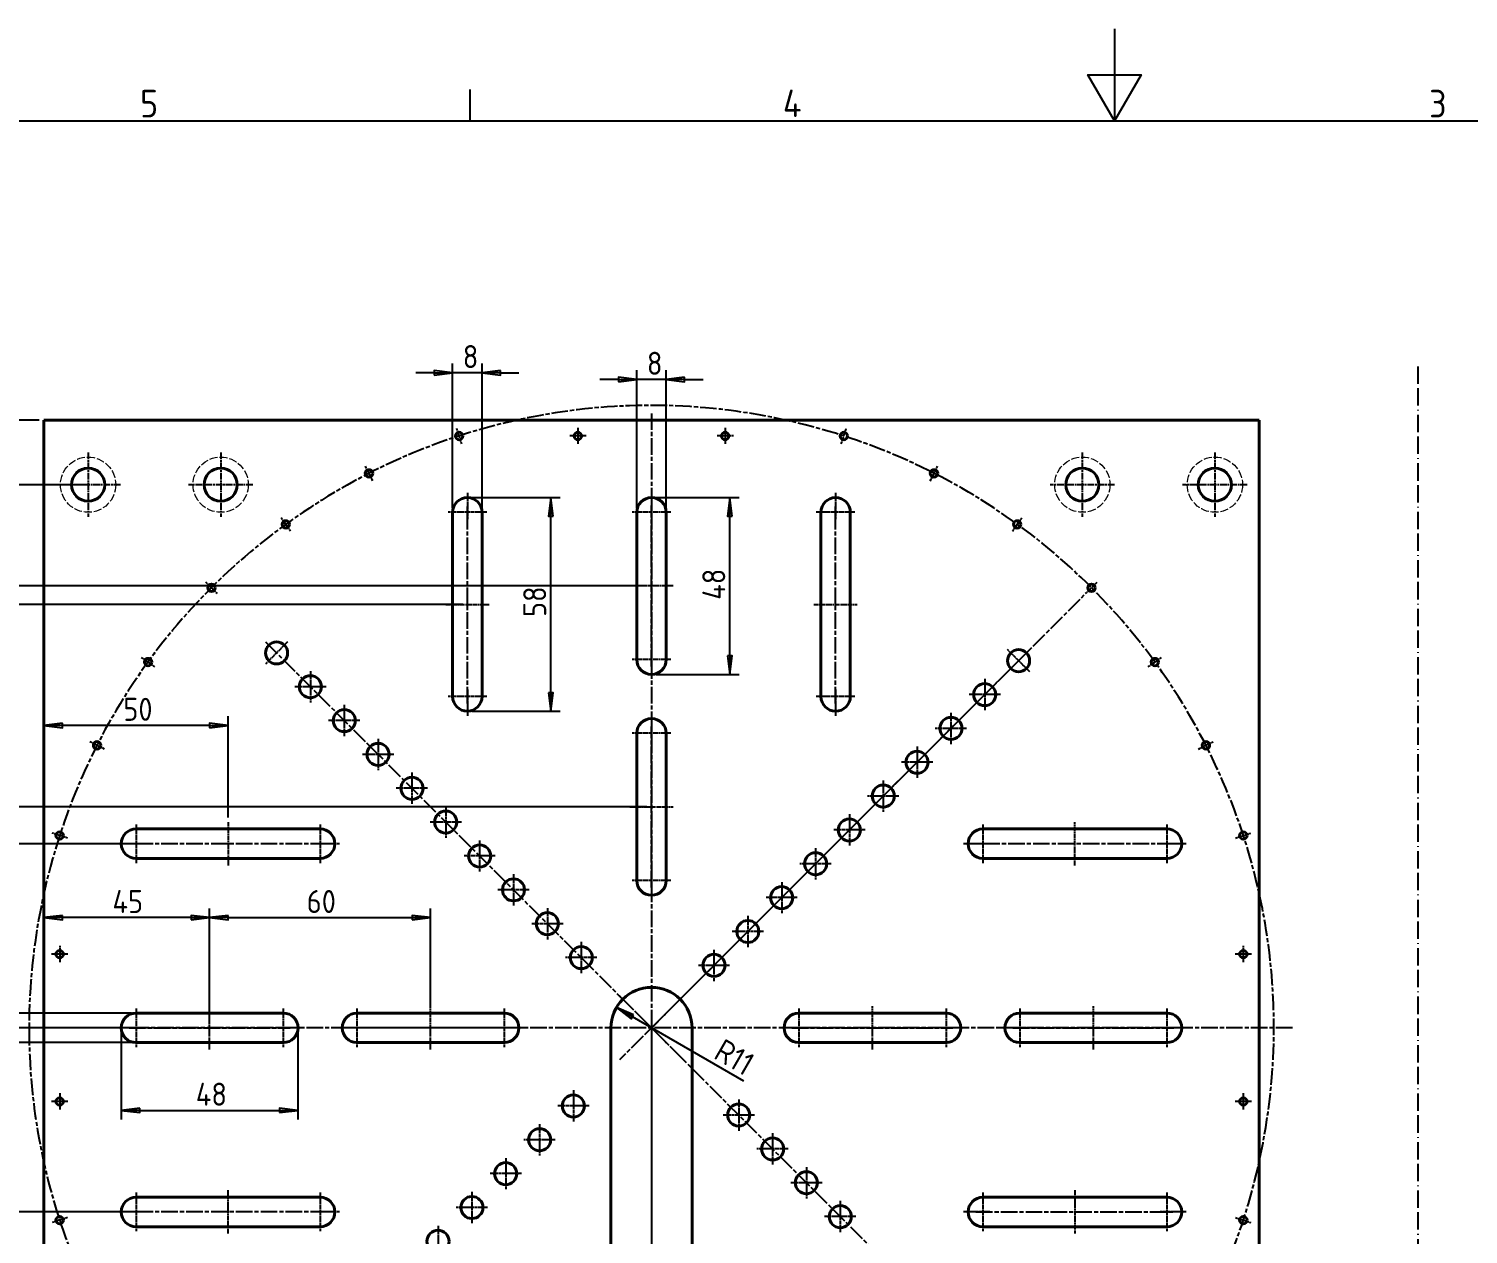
# Model space of a CAD drawing. Header units: millimetres. Extents: x 0 to 2375, y 0 to 3360.
# Drawn here: x 235.1 to 626, y 1902.6 to 2229.9 of the extents above; entities that cross this region are included whole.
import ezdxf

# ---------------------------------------------------------------- set-up
doc = ezdxf.new("R2010")
doc.units = ezdxf.units.MM
for name, pattern in [('DPJE4346$0$CHAIN', [0.3543, 0.2362, -0.0295, 0.0591, -0.0295]), ('DPJE4346$0$DASHED', [0.2067, 0.1654, -0.0413]), ('DPJE4346$0$DOUBLE_DASH_DOT', [0.67, 0.24, -0.06, 0.24, -0.06, 0.01, -0.06])]:
    doc.linetypes.add(name, pattern=pattern)
for name, color, linetype, lineweight in [('DPJE4346$0$가려진 것(ISO)', 2, 'DPJE4346$0$DASHED', 18), ('DPJE4346$0$가시적인 것(ISO)', 3, 'Continuous', 40), ('DPJE4346$0$경계(ISO)', 7, 'Continuous', 25), ('DPJE4346$0$스케치 형상(ISO)', 3, 'Continuous', 25), ('DPJE4346$0$중심 표식(ISO)', 1, 'Continuous', 25), ('DPJE4346$0$중심선(ISO)', 1, 'Continuous', 25), ('DPJE4346$0$치수(ISO)', 2, 'Continuous', 25)]:
    doc.layers.add(name, color=color, linetype=linetype, lineweight=lineweight)
doc.styles.add('DPJE4346$0$문자 텍스트_PSTEK_POSCO', font='isocp.shx')
doc.styles.add('DPJE4346$0$치수 텍스트_PSTEK_POSCO', font='isocp.shx')
doc.dimstyles.new('DPJE4346$0$치수_PSTEK_POSCO', dxfattribs={"dimscale": 2.5, "dimtxt": 2.5, "dimasz": 2, "dimexe": 1, "dimexo": 0.5, "dimgap": 0.5, "dimtad": 1, "dimrnd": 1e-08, "dimdsep": 46, "dimtxsty": 'DPJE4346$0$치수 텍스트_PSTEK_POSCO', "dimblk": 'DPJE4346$0$Filled-2', "dimcen": 0.09, "dimdle": 10, "dimclrd": 7, "dimclre": 7, "dimclrt": 2, "dimadec": 1, "dimazin": 2, "dimtfac": 1, "dimtmove": 0, "dimatfit": 3, "dimfxl": 0, "dimtolj": 1, "dimlwd": -1, "dimlwe": -1, "dimarcsym": 0})

# ---------------------------------------------------------------- blocks, each defined once
blk = doc.blocks.new('DPJE4346$0$경계 Default Border')
at = {"layer": 'DPJE4346$0$경계(ISO)'}
blk.add_line((140, 287), (140, 290.4), dxfattribs=at)
at = {"layer": 'DPJE4346$0$경계(ISO)', "flags": 128}
for points in [[(210, 297), (210, 287), (207.11, 292), (212.89, 292), (210, 287)], [(10, 10), (10, 287), (410, 287), (410, 10), (10, 10)]]:
    blk.add_lwpolyline(points, dxfattribs=at)
at = {"layer": 'DPJE4346$0$경계(ISO)', "color": 2, "char_height": 3, "attachment_point": 7, "style": 'DPJE4346$0$문자 텍스트_PSTEK_POSCO'}
for s, insert in [('5', (104.14, 287.37)), ('4', (173.97, 287.4)), ('3', (244.17, 287.37))]:
    blk.add_mtext(s, dxfattribs=dict(at, insert=insert))
blk = doc.blocks.new('DPJE4346$0$Filled-2')
at = {"color": 0}
for p, q in [((0, 0), (-1, 0.125)), ((-1, 0.125), (-1, -0.125)), ((-1, 0), (0, 0)), ((-1, -0.125), (0, 0))]:
    blk.add_line(p, q, dxfattribs=at)
at = {"color": 0, "flags": 128}
blk.add_lwpolyline([(-1, -0.125), (0, 0), (-1, 0.125), (-1, -0.125)], dxfattribs=at)
at = {"color": 0}
blk.add_solid([(-1, -0.125), (0, 0), (-1, 0.125), (-1, -0.125)], dxfattribs=at)
blk = doc.blocks.new('*D115')
at = {"layer": 'Defpoints', "color": 0}
for p in [(399.23, 471.19), (410.23, 306.19), (410.23, 278.78)]:
    blk.add_point(p, dxfattribs=at)
at = {"layer": 'DPJE4346$0$치수(ISO)', "color": 7}
for p, q in [((399.23, 469.94), (399.23, 276.28)), ((410.23, 304.94), (410.23, 276.28)), ((394.23, 278.78), (389.23, 278.78)), ((399.23, 278.78), (410.23, 278.78)), ((415.23, 278.78), (420.23, 278.78))]:
    blk.add_line(p, q, dxfattribs=at)
at = {"layer": 'DPJE4346$0$치수(ISO)', "color": 7, "xscale": 5, "yscale": 5, "zscale": 5}
blk.add_blockref('DPJE4346$0$Filled-2', (399.23, 278.78), dxfattribs=at)
at = {"layer": 'DPJE4346$0$치수(ISO)', "color": 7, "xscale": 5, "yscale": 5, "zscale": 5, "rotation": 180}
blk.add_blockref('DPJE4346$0$Filled-2', (410.23, 278.78), dxfattribs=at)
at = {"layer": 'DPJE4346$0$치수(ISO)', "color": 2, "insert": (402.55, 283.15), "char_height": 6.25, "attachment_point": 4, "style": 'DPJE4346$0$치수 텍스트_PSTEK_POSCO'}
blk.add_mtext('\\A1;11', dxfattribs=at)
blk = doc.blocks.new('*D125')
at = {"layer": 'Defpoints', "color": 0}
for p in [(257.36, 471.19), (206.43, 421.19), (257.36, 421.19)]:
    blk.add_point(p, dxfattribs=at)
at = {"layer": 'DPJE4346$0$치수(ISO)', "color": 7}
for p, q in [((256.11, 471.19), (203.93, 471.19)), ((206.43, 466.19), (206.43, 426.19)), ((256.11, 421.19), (203.93, 421.19))]:
    blk.add_line(p, q, dxfattribs=at)
at = {"layer": 'DPJE4346$0$치수(ISO)', "color": 7, "xscale": 5, "yscale": 5, "zscale": 5}
for p, rotation in [((206.43, 471.19), 90), ((206.43, 421.19), 270)]:
    blk.add_blockref('DPJE4346$0$Filled-2', p, dxfattribs=dict(at, rotation=rotation))
at = {"layer": 'DPJE4346$0$치수(ISO)', "color": 2, "insert": (202.05, 442.75), "char_height": 6.25, "attachment_point": 4, "rotation": 90, "style": 'DPJE4346$0$치수 텍스트_PSTEK_POSCO'}
blk.add_mtext('\\A1;50', dxfattribs=at)
blk = doc.blocks.new('*D126')
at = {"layer": 'Defpoints', "color": 0}
for p in [(257.36, 521.19), (189.84, 421.19), (257.36, 421.19)]:
    blk.add_point(p, dxfattribs=at)
at = {"layer": 'DPJE4346$0$치수(ISO)', "color": 7}
for p, q in [((256.11, 521.19), (187.34, 521.19)), ((189.84, 516.19), (189.84, 426.19)), ((256.11, 421.19), (187.34, 421.19))]:
    blk.add_line(p, q, dxfattribs=at)
at = {"layer": 'DPJE4346$0$치수(ISO)', "color": 7, "xscale": 5, "yscale": 5, "zscale": 5}
for p, rotation in [((189.84, 521.19), 90), ((189.84, 421.19), 270)]:
    blk.add_blockref('DPJE4346$0$Filled-2', p, dxfattribs=dict(at, rotation=rotation))
at = {"layer": 'DPJE4346$0$치수(ISO)', "color": 2, "insert": (185.47, 466.19), "char_height": 6.25, "attachment_point": 4, "rotation": 90, "style": 'DPJE4346$0$치수 텍스트_PSTEK_POSCO'}
blk.add_mtext('\\A1;100', dxfattribs=at)
blk = doc.blocks.new('*D127')
at = {"layer": 'Defpoints', "color": 0}
for p in [(172.31, 586.19), (349.23, 586.19), (328.36, 356.19)]:
    blk.add_point(p, dxfattribs=at)
at = {"layer": 'DPJE4346$0$치수(ISO)', "color": 7}
for p, q in [((347.98, 586.19), (169.81, 586.19)), ((172.31, 361.19), (172.31, 581.19)), ((327.11, 356.19), (169.81, 356.19))]:
    blk.add_line(p, q, dxfattribs=at)
at = {"layer": 'DPJE4346$0$치수(ISO)', "color": 7, "xscale": 5, "yscale": 5, "zscale": 5}
for p, rotation in [((172.31, 586.19), 90), ((172.31, 356.19), 270)]:
    blk.add_blockref('DPJE4346$0$Filled-2', p, dxfattribs=dict(at, rotation=rotation))
at = {"layer": 'DPJE4346$0$치수(ISO)', "color": 2, "insert": (167.93, 467.24), "char_height": 6.25, "attachment_point": 4, "rotation": 90, "style": 'DPJE4346$0$치수 텍스트_PSTEK_POSCO'}
blk.add_mtext('\\A1;230', dxfattribs=at)
blk = doc.blocks.new('*D128')
at = {"layer": 'Defpoints', "color": 0}
for p in [(246.23, 618.69), (154.81, 323.69), (237.48, 323.69)]:
    blk.add_point(p, dxfattribs=at)
at = {"layer": 'DPJE4346$0$치수(ISO)', "color": 7}
for p, q in [((244.98, 618.69), (152.31, 618.69)), ((154.81, 613.69), (154.81, 328.69)), ((236.23, 323.69), (152.31, 323.69))]:
    blk.add_line(p, q, dxfattribs=at)
at = {"layer": 'DPJE4346$0$치수(ISO)', "color": 7, "xscale": 5, "yscale": 5, "zscale": 5}
for p, rotation in [((154.81, 618.69), 90), ((154.81, 323.69), 270)]:
    blk.add_blockref('DPJE4346$0$Filled-2', p, dxfattribs=dict(at, rotation=rotation))
at = {"layer": 'DPJE4346$0$치수(ISO)', "color": 2, "insert": (150.44, 465.35), "char_height": 6.25, "attachment_point": 4, "rotation": 90, "style": 'DPJE4346$0$치수 텍스트_PSTEK_POSCO'}
blk.add_mtext('\\A1;295', dxfattribs=at)
blk = doc.blocks.new('*D129')
at = {"layer": 'Defpoints', "color": 0}
for p in [(234.23, 636.19), (138.38, 306.19), (234.23, 306.19)]:
    blk.add_point(p, dxfattribs=at)
at = {"layer": 'DPJE4346$0$치수(ISO)', "color": 7}
for p, q in [((232.98, 636.19), (135.88, 636.19)), ((138.38, 631.19), (138.38, 311.19)), ((232.98, 306.19), (135.88, 306.19))]:
    blk.add_line(p, q, dxfattribs=at)
at = {"layer": 'DPJE4346$0$치수(ISO)', "color": 7, "xscale": 5, "yscale": 5, "zscale": 5}
for p, rotation in [((138.38, 636.19), 90), ((138.38, 306.19), 270)]:
    blk.add_blockref('DPJE4346$0$Filled-2', p, dxfattribs=dict(at, rotation=rotation))
at = {"layer": 'DPJE4346$0$치수(ISO)', "color": 2, "insert": (134.01, 465.56), "char_height": 6.25, "attachment_point": 4, "rotation": 90, "style": 'DPJE4346$0$치수 텍스트_PSTEK_POSCO'}
blk.add_mtext('\\A1;330', dxfattribs=at)
blk = doc.blocks.new('*D130')
at = {"layer": 'Defpoints', "color": 0}
for p in [(399.23, 591.19), (189.84, 586.19), (343.36, 586.19)]:
    blk.add_point(p, dxfattribs=at)
at = {"layer": 'DPJE4346$0$치수(ISO)', "color": 7}
for p, q in [((189.84, 596.19), (189.84, 606.45)), ((397.98, 591.19), (187.34, 591.19)), ((189.84, 586.19), (189.84, 591.19)), ((342.11, 586.19), (187.34, 586.19)), ((189.84, 581.19), (189.84, 576.19))]:
    blk.add_line(p, q, dxfattribs=at)
at = {"layer": 'DPJE4346$0$치수(ISO)', "color": 7, "xscale": 5, "yscale": 5, "zscale": 5}
for p, rotation in [((189.84, 591.19), 270), ((189.84, 586.19), 90)]:
    blk.add_blockref('DPJE4346$0$Filled-2', p, dxfattribs=dict(at, rotation=rotation))
at = {"layer": 'DPJE4346$0$치수(ISO)', "color": 2, "insert": (185.47, 602.45), "char_height": 6.25, "attachment_point": 4, "rotation": 90, "style": 'DPJE4346$0$치수 텍스트_PSTEK_POSCO'}
blk.add_mtext('\\A1;5', dxfattribs=at)
blk = doc.blocks.new('*D131')
at = {"layer": 'Defpoints', "color": 0}
for p in [(343.36, 586.19), (189.84, 531.19), (399.23, 531.19)]:
    blk.add_point(p, dxfattribs=at)
at = {"layer": 'DPJE4346$0$치수(ISO)', "color": 7}
for p, q in [((342.11, 586.19), (187.34, 586.19)), ((189.84, 581.19), (189.84, 536.19)), ((397.98, 531.19), (187.34, 531.19))]:
    blk.add_line(p, q, dxfattribs=at)
at = {"layer": 'DPJE4346$0$치수(ISO)', "color": 7, "xscale": 5, "yscale": 5, "zscale": 5}
for p, rotation in [((189.84, 586.19), 90), ((189.84, 531.19), 270)]:
    blk.add_blockref('DPJE4346$0$Filled-2', p, dxfattribs=dict(at, rotation=rotation))
at = {"layer": 'DPJE4346$0$치수(ISO)', "color": 2, "insert": (185.47, 555.12), "char_height": 6.25, "attachment_point": 4, "rotation": 90, "style": 'DPJE4346$0$치수 텍스트_PSTEK_POSCO'}
blk.add_mtext('\\A1;55', dxfattribs=at)
blk = doc.blocks.new('*D132')
at = {"layer": 'Defpoints', "color": 0}
for p in [(234.23, 501.12), (234.23, 501.12), (279.23, 471.19)]:
    blk.add_point(p, dxfattribs=at)
at = {"layer": 'DPJE4346$0$치수(ISO)', "color": 7}
for p, q in [((274.23, 501.12), (239.23, 501.12)), ((279.23, 472.44), (279.23, 503.62))]:
    blk.add_line(p, q, dxfattribs=at)
at = {"layer": 'DPJE4346$0$치수(ISO)', "color": 7, "xscale": 5, "yscale": 5, "zscale": 5, "rotation": 180}
blk.add_blockref('DPJE4346$0$Filled-2', (234.23, 501.12), dxfattribs=at)
at = {"layer": 'DPJE4346$0$치수(ISO)', "color": 7, "xscale": 5, "yscale": 5, "zscale": 5}
blk.add_blockref('DPJE4346$0$Filled-2', (279.23, 501.12), dxfattribs=at)
at = {"layer": 'DPJE4346$0$치수(ISO)', "color": 2, "insert": (252.85, 505.5), "char_height": 6.25, "attachment_point": 4, "style": 'DPJE4346$0$치수 텍스트_PSTEK_POSCO'}
blk.add_mtext('\\A1;45', dxfattribs=at)
blk = doc.blocks.new('*D133')
at = {"layer": 'Defpoints', "color": 0}
for p in [(339.23, 501.12), (339.23, 475.19), (279.23, 471.19)]:
    blk.add_point(p, dxfattribs=at)
at = {"layer": 'DPJE4346$0$치수(ISO)', "color": 7}
for p, q in [((279.23, 472.44), (279.23, 503.62)), ((284.23, 501.12), (334.23, 501.12)), ((339.23, 476.44), (339.23, 503.62))]:
    blk.add_line(p, q, dxfattribs=at)
at = {"layer": 'DPJE4346$0$치수(ISO)', "color": 7, "xscale": 5, "yscale": 5, "zscale": 5, "rotation": 180}
blk.add_blockref('DPJE4346$0$Filled-2', (279.23, 501.12), dxfattribs=at)
at = {"layer": 'DPJE4346$0$치수(ISO)', "color": 7, "xscale": 5, "yscale": 5, "zscale": 5}
blk.add_blockref('DPJE4346$0$Filled-2', (339.23, 501.12), dxfattribs=at)
at = {"layer": 'DPJE4346$0$치수(ISO)', "color": 2, "insert": (305.61, 505.5), "char_height": 6.25, "attachment_point": 4, "style": 'DPJE4346$0$치수 텍스트_PSTEK_POSCO'}
blk.add_mtext('\\A1;60', dxfattribs=at)
blk = doc.blocks.new('*D134')
at = {"layer": 'Defpoints', "color": 0}
for p in [(234.23, 553.32), (234.23, 553.32), (284.23, 527.07)]:
    blk.add_point(p, dxfattribs=at)
at = {"layer": 'DPJE4346$0$치수(ISO)', "color": 7}
for p, q in [((284.23, 528.32), (284.23, 555.82)), ((279.23, 553.32), (239.23, 553.32))]:
    blk.add_line(p, q, dxfattribs=at)
at = {"layer": 'DPJE4346$0$치수(ISO)', "color": 7, "xscale": 5, "yscale": 5, "zscale": 5, "rotation": 180}
blk.add_blockref('DPJE4346$0$Filled-2', (234.23, 553.32), dxfattribs=at)
at = {"layer": 'DPJE4346$0$치수(ISO)', "color": 7, "xscale": 5, "yscale": 5, "zscale": 5}
blk.add_blockref('DPJE4346$0$Filled-2', (284.23, 553.32), dxfattribs=at)
at = {"layer": 'DPJE4346$0$치수(ISO)', "color": 2, "insert": (255.79, 557.69), "char_height": 6.25, "attachment_point": 4, "style": 'DPJE4346$0$치수 텍스트_PSTEK_POSCO'}
blk.add_mtext('\\A1;50', dxfattribs=at)
blk = doc.blocks.new('*D158')
at = {"layer": 'Defpoints', "color": 0}
for p in [(389.71, 476.69), (399.23, 471.19)]:
    blk.add_point(p, dxfattribs=at)
at = {"layer": 'DPJE4346$0$치수(ISO)', "color": 7}
blk.add_line((424.33, 456.7), (394.04, 474.19), dxfattribs=at)
at = {"layer": 'DPJE4346$0$치수(ISO)', "color": 7, "xscale": 5, "yscale": 5, "zscale": 5, "rotation": 150.0000000000055}
blk.add_blockref('DPJE4346$0$Filled-2', (389.71, 476.69), dxfattribs=at)
at = {"layer": 'DPJE4346$0$치수(ISO)', "color": 2, "insert": (417.32, 465.8), "char_height": 6.25, "attachment_point": 4, "rotation": 330, "style": 'DPJE4346$0$치수 텍스트_PSTEK_POSCO'}
blk.add_mtext('\\A1;R11', dxfattribs=at)
blk = doc.blocks.new('*D164')
at = {"layer": 'Defpoints', "color": 0}
for p in [(349.23, 615.19), (371.89, 615.19), (349.23, 557.19)]:
    blk.add_point(p, dxfattribs=at)
at = {"layer": 'DPJE4346$0$치수(ISO)', "color": 7}
for p, q in [((350.48, 615.19), (374.39, 615.19)), ((371.89, 562.19), (371.89, 610.19)), ((350.48, 557.19), (374.39, 557.19))]:
    blk.add_line(p, q, dxfattribs=at)
at = {"layer": 'DPJE4346$0$치수(ISO)', "color": 7, "xscale": 5, "yscale": 5, "zscale": 5}
for p, rotation in [((371.89, 615.19), 90), ((371.89, 557.19), 270)]:
    blk.add_blockref('DPJE4346$0$Filled-2', p, dxfattribs=dict(at, rotation=rotation))
at = {"layer": 'DPJE4346$0$치수(ISO)', "color": 2, "insert": (367.52, 582.75), "char_height": 6.25, "attachment_point": 4, "rotation": 90, "style": 'DPJE4346$0$치수 텍스트_PSTEK_POSCO'}
blk.add_mtext('\\A1;58', dxfattribs=at)
blk = doc.blocks.new('*D165')
at = {"layer": 'Defpoints', "color": 0}
for p in [(345.23, 649.1), (345.23, 611.19), (353.23, 611.19)]:
    blk.add_point(p, dxfattribs=at)
at = {"layer": 'DPJE4346$0$치수(ISO)', "color": 7}
for p, q in [((340.23, 649.1), (335.23, 649.1)), ((345.23, 612.44), (345.23, 651.6)), ((353.23, 649.1), (345.23, 649.1)), ((353.23, 612.44), (353.23, 651.6)), ((358.23, 649.1), (363.23, 649.1))]:
    blk.add_line(p, q, dxfattribs=at)
at = {"layer": 'DPJE4346$0$치수(ISO)', "color": 7, "xscale": 5, "yscale": 5, "zscale": 5}
blk.add_blockref('DPJE4346$0$Filled-2', (345.23, 649.1), dxfattribs=at)
at = {"layer": 'DPJE4346$0$치수(ISO)', "color": 7, "xscale": 5, "yscale": 5, "zscale": 5, "rotation": 180}
blk.add_blockref('DPJE4346$0$Filled-2', (353.23, 649.1), dxfattribs=at)
at = {"layer": 'DPJE4346$0$치수(ISO)', "color": 2, "insert": (347.98, 653.48), "char_height": 6.25, "attachment_point": 4, "style": 'DPJE4346$0$치수 텍스트_PSTEK_POSCO'}
blk.add_mtext('\\A1;8', dxfattribs=at)
blk = doc.blocks.new('*D166')
at = {"layer": 'Defpoints', "color": 0}
for p in [(399.23, 615.19), (420.52, 615.19), (399.23, 567.19)]:
    blk.add_point(p, dxfattribs=at)
at = {"layer": 'DPJE4346$0$치수(ISO)', "color": 7}
for p, q in [((400.48, 615.19), (423.02, 615.19)), ((420.52, 572.19), (420.52, 610.19)), ((400.48, 567.19), (423.02, 567.19))]:
    blk.add_line(p, q, dxfattribs=at)
at = {"layer": 'DPJE4346$0$치수(ISO)', "color": 7, "xscale": 5, "yscale": 5, "zscale": 5}
for p, rotation in [((420.52, 615.19), 90), ((420.52, 567.19), 270)]:
    blk.add_blockref('DPJE4346$0$Filled-2', p, dxfattribs=dict(at, rotation=rotation))
at = {"layer": 'DPJE4346$0$치수(ISO)', "color": 2, "insert": (416.15, 587.44), "char_height": 6.25, "attachment_point": 4, "rotation": 90, "style": 'DPJE4346$0$치수 텍스트_PSTEK_POSCO'}
blk.add_mtext('\\A1;48', dxfattribs=at)
blk = doc.blocks.new('*D167')
at = {"layer": 'Defpoints', "color": 0}
for p in [(395.23, 647.28), (395.23, 611.19), (403.23, 611.19)]:
    blk.add_point(p, dxfattribs=at)
at = {"layer": 'DPJE4346$0$치수(ISO)', "color": 7}
for p, q in [((395.23, 612.44), (395.23, 649.78)), ((403.23, 612.44), (403.23, 649.78)), ((390.23, 647.28), (385.23, 647.28)), ((403.23, 647.28), (395.23, 647.28)), ((408.23, 647.28), (413.23, 647.28))]:
    blk.add_line(p, q, dxfattribs=at)
at = {"layer": 'DPJE4346$0$치수(ISO)', "color": 7, "xscale": 5, "yscale": 5, "zscale": 5}
blk.add_blockref('DPJE4346$0$Filled-2', (395.23, 647.28), dxfattribs=at)
at = {"layer": 'DPJE4346$0$치수(ISO)', "color": 7, "xscale": 5, "yscale": 5, "zscale": 5, "rotation": 180}
blk.add_blockref('DPJE4346$0$Filled-2', (403.23, 647.28), dxfattribs=at)
at = {"layer": 'DPJE4346$0$치수(ISO)', "color": 2, "insert": (397.98, 651.66), "char_height": 6.25, "attachment_point": 4, "style": 'DPJE4346$0$치수 텍스트_PSTEK_POSCO'}
blk.add_mtext('\\A1;8', dxfattribs=at)
blk = doc.blocks.new('*D168')
at = {"layer": 'Defpoints', "color": 0}
for p in [(255.23, 471.19), (303.23, 471.19), (303.23, 448.79)]:
    blk.add_point(p, dxfattribs=at)
at = {"layer": 'DPJE4346$0$치수(ISO)', "color": 7}
for p, q in [((255.23, 469.94), (255.23, 446.29)), ((303.23, 469.94), (303.23, 446.29)), ((260.23, 448.79), (298.23, 448.79))]:
    blk.add_line(p, q, dxfattribs=at)
at = {"layer": 'DPJE4346$0$치수(ISO)', "color": 7, "xscale": 5, "yscale": 5, "zscale": 5, "rotation": 180}
blk.add_blockref('DPJE4346$0$Filled-2', (255.23, 448.79), dxfattribs=at)
at = {"layer": 'DPJE4346$0$치수(ISO)', "color": 7, "xscale": 5, "yscale": 5, "zscale": 5}
blk.add_blockref('DPJE4346$0$Filled-2', (303.23, 448.79), dxfattribs=at)
at = {"layer": 'DPJE4346$0$치수(ISO)', "color": 2, "insert": (275.48, 453.17), "char_height": 6.25, "attachment_point": 4, "style": 'DPJE4346$0$치수 텍스트_PSTEK_POSCO'}
blk.add_mtext('\\A1;48', dxfattribs=at)
blk = doc.blocks.new('*D169')
at = {"layer": 'Defpoints', "color": 0}
for p in [(223.09, 475.19), (259.23, 475.19), (259.23, 467.19)]:
    blk.add_point(p, dxfattribs=at)
at = {"layer": 'DPJE4346$0$치수(ISO)', "color": 7}
for p, q in [((223.09, 480.19), (223.09, 485.19)), ((257.98, 475.19), (220.59, 475.19)), ((223.09, 467.19), (223.09, 475.19)), ((257.98, 467.19), (220.59, 467.19)), ((223.09, 462.19), (223.09, 457.19))]:
    blk.add_line(p, q, dxfattribs=at)
at = {"layer": 'DPJE4346$0$치수(ISO)', "color": 7, "xscale": 5, "yscale": 5, "zscale": 5}
for p, rotation in [((223.09, 475.19), 270), ((223.09, 467.19), 90)]:
    blk.add_blockref('DPJE4346$0$Filled-2', p, dxfattribs=dict(at, rotation=rotation))
at = {"layer": 'DPJE4346$0$치수(ISO)', "color": 2, "insert": (218.71, 469.94), "char_height": 6.25, "attachment_point": 4, "rotation": 90, "style": 'DPJE4346$0$치수 텍스트_PSTEK_POSCO'}
blk.add_mtext('\\A1;8', dxfattribs=at)
blk = doc.blocks.new('DPJE4346')
at = {"layer": 'DPJE4346$0$가려진 것(ISO)', "ltscale": 13.027546}
for centre in [(246.234, 618.692), (282.234, 618.692), (516.234, 618.692), (552.234, 618.692)]:
    blk.add_circle(centre, 7.5, dxfattribs=at)
at = {"layer": 'DPJE4346$0$가시적인 것(ISO)'}
for p, q in [((234.234, 636.192), (234.234, 306.192)), ((564.234, 636.192), (234.234, 636.192)), ((564.234, 306.192), (564.234, 636.192)), ((345.234, 561.192), (345.234, 611.192)), ((353.234, 611.192), (353.234, 561.192)), ((395.234, 571.192), (395.234, 611.192)), ((403.234, 611.192), (403.234, 571.192)), ((445.234, 561.192), (445.234, 611.192)), ((453.234, 611.192), (453.234, 561.192)), ((395.234, 511.192), (395.234, 551.192)), ((403.234, 551.192), (403.234, 511.192)), ((259.234, 525.192), (309.234, 525.192)), ((489.234, 525.192), (539.234, 525.192)), ((309.234, 517.192), (259.234, 517.192)), ((539.234, 517.192), (489.234, 517.192)), ((259.234, 475.192), (299.234, 475.192)), ((319.234, 475.192), (359.234, 475.192)), ((439.234, 475.192), (479.234, 475.192)), ((499.234, 475.192), (539.234, 475.192)), ((388.234, 354.192), (388.234, 471.192)), ((410.234, 471.192), (410.234, 306.192)), ((299.234, 467.192), (259.234, 467.192)), ((359.234, 467.192), (319.234, 467.192)), ((479.234, 467.192), (439.234, 467.192)), ((539.234, 467.192), (499.234, 467.192)), ((259.234, 425.192), (309.234, 425.192)), ((489.234, 425.192), (539.234, 425.192)), ((309.234, 417.192), (259.234, 417.192)), ((539.234, 417.192), (489.234, 417.192))]:
    blk.add_line(p, q, dxfattribs=at)
for centre, radius in [((347.011, 631.92), 1), ((379.234, 631.92), 1), ((419.234, 631.92), 1), ((451.458, 631.92), 1), ((246.234, 618.692), 4.5), ((282.234, 618.692), 4.5), ((322.51, 621.772), 1), ((475.959, 621.772), 1), ((516.234, 618.692), 4.5), ((552.234, 618.692), 4.5), ((299.899, 607.916), 1), ((498.57, 607.916), 1), ((279.733, 590.693), 1), ((518.735, 590.693), 1), ((297.411, 573.015), 3), ((262.511, 570.528), 1), ((498.936, 570.894), 3), ((535.958, 570.528), 1), ((306.603, 563.823), 3), ((489.744, 561.702), 3), ((315.796, 554.631), 3), ((480.552, 552.509), 3), ((248.654, 547.916), 1), ((324.988, 545.438), 3), ((549.814, 547.916), 1), ((471.359, 543.317), 3), ((334.181, 536.246), 3), ((462.167, 534.124), 3), ((343.373, 527.053), 3), ((452.974, 524.932), 3), ((238.506, 523.416), 1), ((559.963, 523.416), 1), ((352.565, 517.861), 3), ((443.782, 515.74), 3), ((361.758, 508.669), 3), ((434.59, 506.547), 3), ((370.95, 499.476), 3), ((425.397, 497.355), 3), ((380.143, 490.284), 3), ((238.506, 491.192), 1), ((416.205, 488.162), 3), ((559.963, 491.192), 1), ((238.506, 451.192), 1), ((378.021, 449.979), 3), ((422.922, 447.504), 3), ((559.963, 451.192), 1), ((368.829, 440.786), 3), ((432.115, 438.311), 3), ((359.636, 431.594), 3), ((441.307, 429.119), 3), ((350.444, 422.402), 3), ((450.5, 419.927), 3), ((238.506, 418.968), 1), ((559.963, 418.968), 1), ((341.252, 413.209), 3)]:
    blk.add_circle(centre, radius, dxfattribs=at)
for centre, radius, start, end in [((349.234, 611.192), 4, 0, 180), ((399.234, 611.192), 4, 0, 180), ((449.234, 611.192), 4, 0, 180), ((399.234, 571.192), 4, 180, 0), ((349.234, 561.192), 4, 180, 0), ((449.234, 561.192), 4, 180, 0), ((399.234, 551.192), 4, 0, 180), ((259.234, 521.192), 4, 90, 270), ((309.234, 521.192), 4, 270, 90), ((489.234, 521.192), 4, 90, 270), ((539.234, 521.192), 4, 270, 90), ((399.234, 511.192), 4, 180, 0), ((399.234, 471.192), 11, 0, 180), ((259.234, 471.192), 4, 90, 270), ((299.234, 471.192), 4, 270, 90), ((319.234, 471.192), 4, 90, 270), ((359.234, 471.192), 4, 270, 90), ((439.234, 471.192), 4, 90, 270), ((479.234, 471.192), 4, 270, 90), ((499.234, 471.192), 4, 90, 270), ((539.234, 471.192), 4, 270, 90), ((259.234, 421.192), 4, 90, 270), ((309.234, 421.192), 4, 270, 90), ((489.234, 421.192), 4, 90, 270), ((539.234, 421.192), 4, 270, 90)]:
    blk.add_arc(centre, radius, start, end, dxfattribs=at)
at = {"layer": 'DPJE4346$0$스케치 형상(ISO)', "color": 6, "linetype": 'DPJE4346$0$DOUBLE_DASH_DOT', "ltscale": 19.651741}
blk.add_line((607.377, 650.833), (607.377, 255.833), dxfattribs=at)
at = {"layer": 'DPJE4346$0$중심 표식(ISO)', "linetype": 'DPJE4346$0$CHAIN', "ltscale": 2.000073}
for p, q in [((347.706, 629.781), (346.315, 634.06)), ((379.234, 634.17), (379.234, 629.67)), ((419.234, 634.17), (419.234, 629.67)), ((450.763, 629.781), (452.154, 634.06)), ((381.484, 631.92), (376.984, 631.92)), ((421.484, 631.92), (416.984, 631.92)), ((323.531, 619.767), (321.489, 623.777)), ((474.937, 619.767), (476.98, 623.777)), ((301.221, 606.096), (298.576, 609.736)), ((497.248, 606.096), (499.893, 609.736)), ((281.324, 589.102), (278.142, 592.284)), ((517.144, 589.102), (520.326, 592.284)), ((264.331, 569.205), (260.69, 571.85)), ((534.138, 569.205), (537.779, 571.85)), ((250.659, 546.895), (246.65, 548.938)), ((547.81, 546.895), (551.819, 548.938)), ((240.646, 522.721), (236.366, 524.111)), ((557.823, 522.721), (562.103, 524.111)), ((238.506, 493.442), (238.506, 488.942)), ((559.963, 493.442), (559.963, 488.942)), ((240.756, 491.192), (236.256, 491.192)), ((562.213, 491.192), (557.713, 491.192)), ((240.756, 451.192), (236.256, 451.192)), ((238.506, 453.442), (238.506, 448.942)), ((562.213, 451.192), (557.713, 451.192)), ((559.963, 453.442), (559.963, 448.942)), ((240.646, 419.663), (236.366, 418.273)), ((557.823, 419.663), (562.103, 418.273))]:
    blk.add_line(p, q, dxfattribs=at)
at = {"layer": 'DPJE4346$0$중심 표식(ISO)', "linetype": 'DPJE4346$0$CHAIN', "ltscale": 7.778352}
for p, q in [((246.234, 627.442), (246.234, 609.942)), ((282.234, 627.442), (282.234, 609.942)), ((516.234, 627.442), (516.234, 609.942)), ((552.234, 627.442), (552.234, 609.942)), ((254.984, 618.692), (237.484, 618.692)), ((290.984, 618.692), (273.484, 618.692)), ((524.984, 618.692), (507.484, 618.692)), ((560.984, 618.692), (543.484, 618.692))]:
    blk.add_line(p, q, dxfattribs=at)
at = {"layer": 'DPJE4346$0$중심 표식(ISO)', "linetype": 'DPJE4346$0$CHAIN', "ltscale": 3.166841}
for p, q in [((349.234, 616.442), (349.234, 609.317)), ((399.234, 616.442), (399.234, 609.317)), ((449.234, 616.442), (449.234, 609.317)), ((399.234, 573.067), (399.234, 565.942)), ((349.234, 563.067), (349.234, 555.942)), ((449.234, 563.067), (449.234, 555.942)), ((399.234, 556.442), (399.234, 549.317)), ((261.109, 521.192), (253.984, 521.192)), ((314.484, 521.192), (307.359, 521.192)), ((491.109, 521.192), (483.984, 521.192)), ((544.484, 521.192), (537.359, 521.192)), ((399.234, 513.067), (399.234, 505.942)), ((261.109, 471.192), (253.984, 471.192)), ((304.484, 471.192), (297.359, 471.192)), ((321.109, 471.192), (313.984, 471.192)), ((364.484, 471.192), (357.359, 471.192)), ((441.109, 471.192), (433.984, 471.192)), ((484.484, 471.192), (477.359, 471.192)), ((501.109, 471.192), (493.984, 471.192)), ((544.484, 471.192), (537.359, 471.192)), ((261.109, 421.192), (253.984, 421.192)), ((314.484, 421.192), (307.359, 421.192)), ((491.109, 421.192), (483.984, 421.192)), ((544.484, 421.192), (537.359, 421.192))]:
    blk.add_line(p, q, dxfattribs=at)
at = {"layer": 'DPJE4346$0$중심 표식(ISO)', "linetype": 'DPJE4346$0$CHAIN', "ltscale": 4.666971}
for p, q in [((354.484, 611.192), (343.984, 611.192)), ((404.484, 611.192), (393.984, 611.192)), ((454.484, 611.192), (443.984, 611.192)), ((404.484, 571.192), (393.984, 571.192)), ((354.484, 561.192), (343.984, 561.192)), ((454.484, 561.192), (443.984, 561.192)), ((404.484, 551.192), (393.984, 551.192)), ((259.234, 526.442), (259.234, 515.942)), ((309.234, 526.442), (309.234, 515.942)), ((489.234, 526.442), (489.234, 515.942)), ((539.234, 526.442), (539.234, 515.942)), ((404.484, 511.192), (393.984, 511.192)), ((259.234, 476.442), (259.234, 465.942)), ((299.234, 476.442), (299.234, 465.942)), ((319.234, 476.442), (319.234, 465.942)), ((359.234, 476.442), (359.234, 465.942)), ((439.234, 476.442), (439.234, 465.942)), ((479.234, 476.442), (479.234, 465.942)), ((499.234, 476.442), (499.234, 465.942)), ((539.234, 476.442), (539.234, 465.942)), ((259.234, 426.442), (259.234, 415.942)), ((309.234, 426.442), (309.234, 415.942)), ((489.234, 426.442), (489.234, 415.942)), ((539.234, 426.442), (539.234, 415.942))]:
    blk.add_line(p, q, dxfattribs=at)
at = {"layer": 'DPJE4346$0$중심 표식(ISO)', "linetype": 'DPJE4346$0$CHAIN', "ltscale": 19.051651}
blk.add_line((397.909, 469.866), (516.783, 588.74), dxfattribs=at)
at = {"layer": 'DPJE4346$0$중심 표식(ISO)', "linetype": 'DPJE4346$0$CHAIN', "ltscale": 3.778005}
for p, q in [((300.416, 576.021), (294.406, 570.01)), ((501.942, 567.889), (495.931, 573.899)), ((306.603, 568.073), (306.603, 559.573)), ((310.853, 563.823), (302.353, 563.823)), ((489.744, 565.952), (489.744, 557.452)), ((493.994, 561.702), (485.494, 561.702)), ((315.796, 558.881), (315.796, 550.381)), ((480.552, 556.759), (480.552, 548.259)), ((320.046, 554.631), (311.546, 554.631)), ((484.802, 552.509), (476.302, 552.509)), ((324.988, 549.688), (324.988, 541.188)), ((471.359, 547.567), (471.359, 539.067)), ((329.238, 545.438), (320.738, 545.438)), ((334.181, 540.496), (334.181, 531.996)), ((475.609, 543.317), (467.109, 543.317)), ((338.431, 536.246), (329.931, 536.246)), ((462.167, 538.374), (462.167, 529.874)), ((466.417, 534.124), (457.917, 534.124)), ((343.373, 531.303), (343.373, 522.803)), ((452.974, 529.182), (452.974, 520.682)), ((347.623, 527.053), (339.123, 527.053)), ((457.224, 524.932), (448.724, 524.932)), ((352.565, 522.111), (352.565, 513.611)), ((443.782, 519.99), (443.782, 511.49)), ((356.815, 517.861), (348.315, 517.861)), ((361.758, 512.919), (361.758, 504.419)), ((448.032, 515.74), (439.532, 515.74)), ((366.008, 508.669), (357.508, 508.669)), ((434.59, 510.797), (434.59, 502.297)), ((438.84, 506.547), (430.34, 506.547)), ((370.95, 503.726), (370.95, 495.226)), ((425.397, 501.605), (425.397, 493.105)), ((375.2, 499.476), (366.7, 499.476)), ((429.647, 497.355), (421.147, 497.355)), ((380.143, 494.534), (380.143, 486.034)), ((384.393, 490.284), (375.893, 490.284)), ((416.205, 492.412), (416.205, 483.912)), ((420.455, 488.162), (411.955, 488.162)), ((378.021, 454.229), (378.021, 445.729)), ((382.271, 449.979), (373.771, 449.979)), ((422.922, 451.754), (422.922, 443.254)), ((427.172, 447.504), (418.672, 447.504)), ((368.829, 445.036), (368.829, 436.536)), ((432.115, 442.561), (432.115, 434.061)), ((373.079, 440.786), (364.579, 440.786)), ((436.365, 438.311), (427.865, 438.311)), ((359.636, 435.844), (359.636, 427.344)), ((363.886, 431.594), (355.386, 431.594)), ((441.307, 433.369), (441.307, 424.869)), ((350.444, 426.652), (350.444, 418.152)), ((445.557, 429.119), (437.057, 429.119)), ((354.694, 422.402), (346.194, 422.402)), ((450.5, 424.177), (450.5, 415.677)), ((454.75, 419.927), (446.25, 419.927)), ((341.252, 417.459), (341.252, 408.959))]:
    blk.add_line(p, q, dxfattribs=at)
at = {"layer": 'DPJE4346$0$중심선(ISO)', "linetype": 'DPJE4346$0$CHAIN', "ltscale": 19.051651}
for p, q in [((399.234, 638.067), (399.234, 304.317)), ((349.234, 559.317), (349.234, 613.067)), ((399.234, 569.317), (399.234, 613.067)), ((449.234, 559.317), (449.234, 613.067)), ((294.406, 576.021), (407.896, 462.53)), ((501.942, 573.899), (390.572, 462.53)), ((399.234, 509.317), (399.234, 553.067)), ((311.109, 521.192), (257.359, 521.192)), ((541.109, 521.192), (487.359, 521.192)), ((499.467, 370.96), (390.572, 479.854)), ((573.283, 471.192), (232.359, 471.192)), ((257.359, 471.192), (301.109, 471.192)), ((361.109, 471.192), (317.359, 471.192)), ((437.359, 471.192), (481.109, 471.192)), ((497.359, 471.192), (541.109, 471.192)), ((311.109, 421.192), (257.359, 421.192)), ((487.359, 421.192), (541.109, 421.192))]:
    blk.add_line(p, q, dxfattribs=at)
at = {"layer": 'DPJE4346$0$중심선(ISO)', "linetype": 'DPJE4346$0$CHAIN', "ltscale": 5.222575}
for p, q in [((405.109, 591.192), (393.359, 591.192)), ((343.359, 586.192), (355.109, 586.192)), ((443.359, 586.192), (455.109, 586.192)), ((393.359, 531.192), (405.109, 531.192)), ((284.234, 527.067), (284.234, 515.317)), ((514.234, 515.317), (514.234, 527.067)), ((279.234, 465.317), (279.234, 477.067)), ((339.234, 465.317), (339.234, 477.067)), ((459.234, 465.317), (459.234, 477.067)), ((519.234, 465.317), (519.234, 477.067)), ((284.234, 415.317), (284.234, 427.067)), ((514.234, 427.067), (514.234, 415.317))]:
    blk.add_line(p, q, dxfattribs=at)
at = {"layer": 'DPJE4346$0$중심선(ISO)', "linetype": 'DPJE4346$0$CHAIN', "ltscale": 19.051651}
blk.add_arc((399.234, 471.192), 169, 258.6498, 252.76281, dxfattribs=at)
at = {"xscale": 2.5, "yscale": 2.5, "zscale": 2.5}
blk.add_blockref('DPJE4346$0$경계 Default Border', (0, 0), dxfattribs=at)
at = {"layer": 'DPJE4346$0$치수(ISO)', "color": 7}
for base, p1, p2, angle, override, picture, middle in [((345.234, 649.103), (353.234, 611.192), (345.234, 611.192), 180, {"dimdec": 2, "dimtp": 0, "dimtm": 0, "dimtdec": 2, "dimtofl": 1, "dimatfit": 1}, '*D165', (349.234, 649.103)), ((395.234, 647.284), (403.234, 611.192), (395.234, 611.192), 180, {"dimdec": 2, "dimtp": 0, "dimtm": 0, "dimtdec": 2, "dimtofl": 1, "dimatfit": 1}, '*D167', (399.234, 647.284)), ((138.382, 306.192), (234.234, 636.192), (234.234, 306.192), 90, {"dimdec": 2, "dimtp": 0, "dimtm": 0, "dimtdec": 2, "dimtofl": 0, "dimatfit": 1}, '*D129', (138.382, 471.192)), ((154.814, 323.692), (246.234, 618.692), (237.484, 323.692), 90, {"dimdec": 2, "dimtp": 0, "dimtm": 0, "dimtdec": 2, "dimtofl": 0, "dimatfit": 1}, '*D128', (154.814, 471.192)), ((371.892, 615.192), (349.234, 557.192), (349.234, 615.192), 90, {"dimdec": 2, "dimtp": 0, "dimtm": 0, "dimtdec": 2, "dimtofl": 0, "dimatfit": 1}, '*D164', (371.892, 586.192)), ((420.523, 615.192), (399.234, 567.192), (399.234, 615.192), 90, {"dimdec": 2, "dimtp": 0, "dimtm": 0, "dimtdec": 2, "dimtofl": 0, "dimatfit": 1}, '*D166', (420.523, 591.192)), ((189.843, 586.192), (399.234, 591.192), (343.359, 586.192), 90, {"dimdec": 2, "dimtp": 0, "dimtm": 0, "dimtdec": 2, "dimtofl": 1, "dimatfit": 1}, '*D130', (189.843, 603.825)), ((172.305, 586.192), (328.359, 356.192), (349.234, 586.192), 270, {"dimdec": 2, "dimtp": 0, "dimtm": 0, "dimtdec": 2, "dimtofl": 0, "dimatfit": 1}, '*D127', (172.305, 472.942)), ((189.843, 531.192), (343.359, 586.192), (399.234, 531.192), 90, {"dimdec": 2, "dimtp": 0, "dimtm": 0, "dimtdec": 2, "dimtofl": 0, "dimatfit": 1}, '*D131', (189.843, 558.692)), ((234.234, 553.317), (284.234, 527.067), (234.234, 553.317), 180, {"dimdec": 2, "dimse2": 1, "dimtp": 0, "dimtm": 0, "dimtdec": 2, "dimtofl": 0, "dimatfit": 1}, '*D134', (259.234, 553.317)), ((189.843, 421.192), (257.359, 521.192), (257.359, 421.192), 90, {"dimdec": 2, "dimtp": 0, "dimtm": 0, "dimtdec": 2, "dimtofl": 0, "dimatfit": 1}, '*D126', (189.843, 471.192)), ((234.234, 501.125), (279.234, 471.192), (234.234, 501.125), 180, {"dimdec": 2, "dimse2": 1, "dimtp": 0, "dimtm": 0, "dimtdec": 2, "dimtofl": 0, "dimatfit": 1}, '*D132', (256.734, 501.125)), ((339.234, 501.125), (279.234, 471.192), (339.234, 475.192), 180, {"dimdec": 2, "dimtp": 0, "dimtm": 0, "dimtdec": 2, "dimtofl": 0, "dimatfit": 1}, '*D133', (309.234, 501.125)), ((223.087, 475.192), (259.234, 467.192), (259.234, 475.192), 90, {"dimdec": 2, "dimtp": 0, "dimtm": 0, "dimtdec": 2, "dimtofl": 1, "dimatfit": 1}, '*D169', (223.087, 471.192)), ((206.429, 421.192), (257.359, 471.192), (257.359, 421.192), 270, {"dimdec": 2, "dimtp": 0, "dimtm": 0, "dimtdec": 2, "dimtofl": 0, "dimatfit": 1}, '*D125', (206.429, 446.192)), ((303.234, 448.795), (255.234, 471.192), (303.234, 471.192), 180, {"dimdec": 2, "dimtp": 0, "dimtm": 0, "dimtdec": 2, "dimtofl": 0, "dimatfit": 1}, '*D168', (279.234, 448.795)), ((410.234, 278.776), (399.234, 471.192), (410.234, 306.192), 180, {"dimdec": 2, "dimtp": 0, "dimtm": 0, "dimtdec": 2, "dimtofl": 1, "dimatfit": 1}, '*D115', (404.734, 278.776))]:
    dim = blk.add_linear_dim(base=base, p1=p1, p2=p2, angle=angle, dimstyle='DPJE4346$0$치수_PSTEK_POSCO', override=override, dxfattribs=at)
    dim.commit()
    dim.dimension.update_dxf_attribs({"geometry": picture, "text_midpoint": middle, "dimtype": 128})
dim = blk.add_radius_dim(center=(399.234, 471.192), mpoint=(389.708, 476.692), dimstyle='DPJE4346$0$치수_PSTEK_POSCO', override={"dimdec": 2, "dimcen": 0, "dimtp": 0, "dimtm": 0, "dimtdec": 2, "dimtofl": 0}, dxfattribs=at)
dim.commit()
dim.dimension.update_dxf_attribs({"geometry": '*D158', "text_midpoint": (419.19, 459.671), "dimtype": 132})

msp = doc.modelspace()

# ---------------------------------------------------------------- block references
msp.add_blockref('DPJE4346', (5, 1487.44))

doc.saveas('drawing.dxf')
